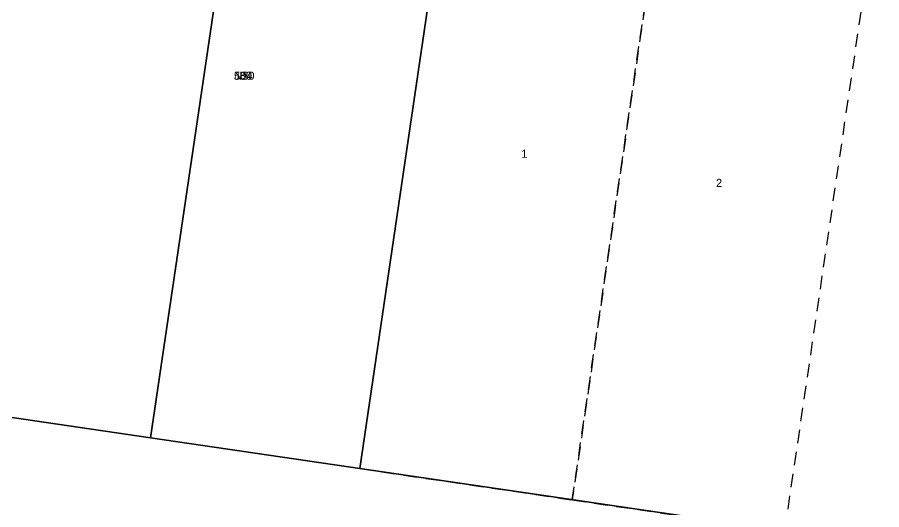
# Model space of a CAD drawing. Header units: metres. Extents: x 303290 to 305422, y 6242588 to 6244350.
# Drawn here: x 304297.7 to 304492, y 6242959.7 to 6243070.3 of the extents above; entities that cross this region are included whole.
import ezdxf

# ---------------------------------------------------------------- set-up
doc = ezdxf.new("R2010")
doc.units = ezdxf.units.M
doc.linetypes.add('Dash', pattern=[5, 3, -2])
for name, color, linetype in [('Cadastre Developer_SP_EXT', 9, 'Continuous'), ('Cadastre Land Parcels_SP_EXT', 9, 'Continuous'), ('Mains_HV_EXT', 7, 'Continuous'), ('Mains_TR_EXT', 7, 'Continuous')]:
    doc.layers.add(name, color=color, linetype=linetype)
doc.styles.get("Standard").update_dxf_attribs({"font": 'arial.ttf'})

msp = doc.modelspace()

# ---------------------------------------------------------------- linework, layer by layer
at = {"layer": 'Cadastre Developer_SP_EXT', "linetype": 'Dash'}
for points in [[(304443.12, 6243102.42), (304395.34, 6243109.51), (304374.66, 6242968.9), (304422.45, 6242961.88), (304443.12, 6243102.42)], [(304443.12, 6243102.42), (304422.45, 6242961.88), (304470.24, 6242954.86), (304490.9, 6243095.33), (304443.12, 6243102.42)]]:
    msp.add_lwpolyline(points, close=True, dxfattribs=at)
at = {"layer": 'Cadastre Land Parcels_SP_EXT', "linetype": 'Continuous'}
for points in [[(304348.36, 6243116.48), (304301.44, 6243123.45), (304280.61, 6242982.72), (304327.64, 6242975.81), (304348.36, 6243116.48)], [(304395.34, 6243109.51), (304348.36, 6243116.48), (304327.64, 6242975.81), (304374.66, 6242968.9), (304395.34, 6243109.51)], [(304660.4, 6243057.39), (304659.8, 6243063.83), (304656.01, 6243069.07), (304650.12, 6243071.87), (304395.34, 6243109.51), (304374.66, 6242968.9), (304610.22, 6242934.37), (304638.29, 6242930.26), (304660.4, 6243057.39)]]:
    msp.add_lwpolyline(points, close=True, dxfattribs=at)
msp.add_lwpolyline([(304610.22, 6242934.37), (304374.66, 6242968.9), (304327.64, 6242975.81), (304280.61, 6242982.72)], dxfattribs=at)

# ---------------------------------------------------------------- texts
at = {"layer": 'Cadastre Developer_SP_EXT'}
for s, p in [('1', (304410.98, 6243038.78)), ('2', (304454.77, 6243032.24))]:
    msp.add_text(s, height=1.8, dxfattribs=at).set_placement(p)
at = {"layer": 'Mains_HV_EXT'}
for s in ['504', 'N50']:
    msp.add_text(s, height=1.8, dxfattribs=at).set_placement((304346.39, 6243056.31))
at = {"layer": 'Mains_TR_EXT'}
for s in ['J80', '504']:
    msp.add_text(s, height=1.8, dxfattribs=at).set_placement((304346.39, 6243056.31))

doc.saveas('drawing.dxf')
